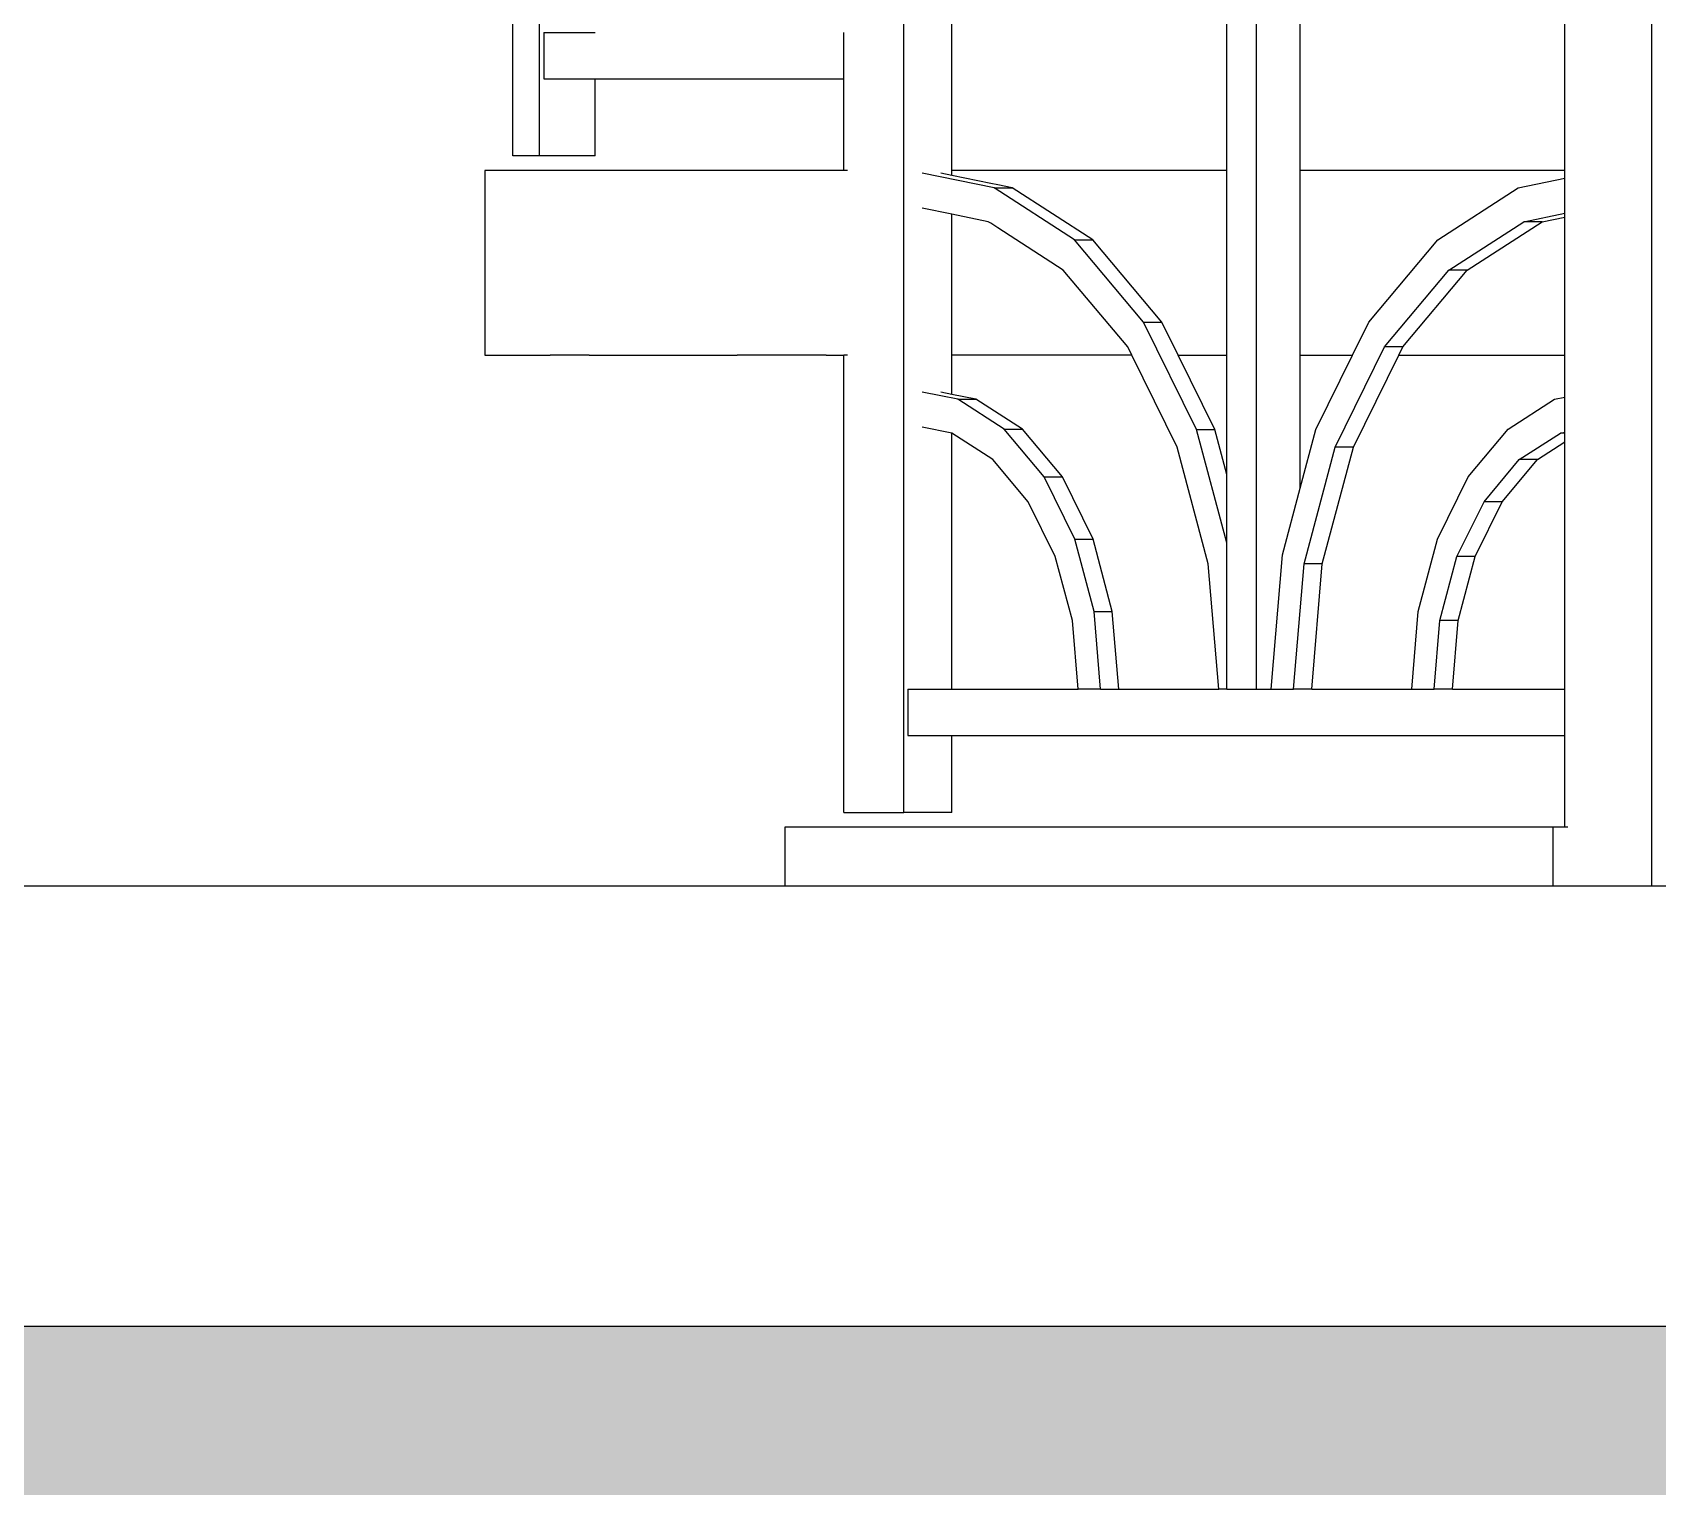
# Model space of a CAD drawing. Header units: millimetres. Extents: x 173236 to 801264, y -94969 to 615039.
# Drawn here: x 444845.4 to 445214.6, y -3010.3 to -2680.1 of the extents above; entities that cross this region are included whole.
import ezdxf

# ---------------------------------------------------------------- set-up
doc = ezdxf.new("R2010")
doc.units = ezdxf.units.MM
doc.header["$MEASUREMENT"] = 0
for name, color, linetype in [('VOX-A-ANNO-SYMB', 33, 'Continuous'), ('VOX-A-ELEV-1-NEAR', 130, 'Continuous'), ('VOX-A-STAIRS-STEPS', 140, 'Continuous'), ('VOX-A-WALL-PATT', 233, 'Continuous')]:
    doc.layers.add(name, color=color, linetype=linetype)

# ---------------------------------------------------------------- blocks, each defined once
blk = doc.blocks.new('SSS')
at = {"layer": 'VOX-A-WALL-PATT'}
for p, q in [((383261.63, -3131.71), (383261.63, -2217.67)), ((383344.41, -3280.85), (383344.41, -2355.42)), ((383514.34, -3297.44), (383514.34, -2504.56)), ((383424.52, -3252.81), (383424.52, -2964.12)), ((383255.58, -3131.71), (383255.58, -3027.8)), ((383355.3, -3135), (383355.3, -3027.8)), ((383417.76, -3135), (383417.76, -3027.8)), ((383434.44, -3135), (383434.44, -3027.8)), ((383494.58, -3135), (383494.58, -3027.8)), ((383262.64, -3103.67), (383262.64, -3114.19)), ((383262.64, -3103.67), (383274.24, -3103.67)), ((383330.77, -3114.19), (383330.77, -3103.67)), ((383262.64, -3114.19), (383274.24, -3114.19)), ((383274.24, -3131.71), (383274.24, -3114.19)), ((383274.24, -3114.19), (383330.77, -3114.19)), ((383330.77, -3135), (383330.77, -3114.19)), ((383261.63, -3131.71), (383255.58, -3131.71)), ((383274.24, -3131.71), (383261.63, -3131.71)), ((383264.06, -3135), (383249.22, -3135)), ((383249.22, -3135), (383249.22, -3176.94)), ((383272.94, -3135), (383264.06, -3135)), ((383306.51, -3135), (383272.94, -3135)), ((383325.37, -3135), (383306.51, -3135)), ((383326.73, -3135), (383325.37, -3135)), ((383330.77, -3135), (383326.73, -3135)), ((383331.61, -3135), (383330.77, -3135)), ((383364.91, -3138.95), (383348.6, -3135.61)), ((383355.3, -3136.14), (383352.79, -3135.62)), ((383364.15, -3135), (383355.3, -3135)), ((383355.3, -3136.14), (383355.3, -3135)), ((383364.15, -3137.95), (383355.3, -3136.14)), ((383365.78, -3135), (383364.15, -3135)), ((383365.78, -3138.28), (383364.15, -3137.95)), ((383417.76, -3135), (383365.78, -3135)), ((383417.76, -3176.94), (383417.76, -3135)), ((383494.58, -3135), (383434.44, -3135)), ((383434.44, -3176.94), (383434.44, -3135)), ((383483.98, -3138.95), (383494.58, -3136.78)), ((383494.58, -3136.78), (383494.58, -3135)), ((383494.58, -3144.74), (383494.58, -3136.78)), ((383383.18, -3150.73), (383364.91, -3138.95)), ((383364.91, -3138.95), (383369.04, -3138.95)), ((383369.04, -3138.95), (383365.78, -3138.28)), ((383387.32, -3150.73), (383369.04, -3138.95)), ((383465.71, -3150.73), (383483.98, -3138.95)), ((383355.3, -3144.94), (383348.6, -3143.56)), ((383355.3, -3176.94), (383355.3, -3144.94)), ((383363.59, -3146.64), (383355.3, -3144.94)), ((383485.3, -3146.64), (383494.58, -3144.74)), ((383494.58, -3145.58), (383494.58, -3144.74)), ((383364.15, -3147), (383363.59, -3146.64)), ((383365.78, -3148.05), (383364.15, -3147)), ((383380.63, -3157.62), (383365.78, -3148.05)), ((383468.26, -3157.62), (383485.3, -3146.64)), ((383472.4, -3157.62), (383489.44, -3146.64)), ((383489.44, -3146.64), (383485.3, -3146.64)), ((383489.44, -3146.64), (383494.58, -3145.58)), ((383494.58, -3176.94), (383494.58, -3145.58)), ((383398.88, -3169.46), (383383.18, -3150.73)), ((383383.18, -3150.73), (383387.32, -3150.73)), ((383403.01, -3169.46), (383387.32, -3150.73)), ((383450.02, -3169.46), (383465.71, -3150.73)), ((383395.26, -3175.09), (383380.63, -3157.62)), ((383453.63, -3175.09), (383468.26, -3157.62)), ((383457.76, -3175.09), (383472.4, -3157.62)), ((383472.4, -3157.62), (383468.26, -3157.62)), ((383410.92, -3193.87), (383398.88, -3169.46)), ((383398.88, -3169.46), (383403.01, -3169.46)), ((383406.7, -3176.94), (383403.01, -3169.46)), ((383446.33, -3176.94), (383450.02, -3169.46)), ((383249.22, -3176.94), (383264.06, -3176.94)), ((383272.94, -3176.94), (383264.06, -3176.94)), ((383272.94, -3176.94), (383306.51, -3176.94)), ((383325.37, -3176.94), (383306.51, -3176.94)), ((383326.73, -3176.94), (383325.37, -3176.94)), ((383326.73, -3176.94), (383330.77, -3176.94)), ((383330.77, -3280.85), (383330.77, -3176.94)), ((383331.61, -3176.94), (383330.77, -3176.94)), ((383364.15, -3176.94), (383355.3, -3176.94)), ((383355.3, -3185.85), (383355.3, -3176.94)), ((383365.78, -3176.94), (383364.15, -3176.94)), ((383396.18, -3176.94), (383365.78, -3176.94)), ((383396.18, -3176.94), (383395.26, -3175.09)), ((383406.49, -3197.85), (383396.18, -3176.94)), ((383406.7, -3176.94), (383417.76, -3176.94)), ((383415.05, -3193.87), (383406.7, -3176.94)), ((383417.76, -3204.07), (383417.76, -3176.94)), ((383434.44, -3176.94), (383446.33, -3176.94)), ((383434.44, -3207.17), (383434.44, -3176.94)), ((383437.98, -3193.87), (383446.33, -3176.94)), ((383442.4, -3197.85), (383453.63, -3175.09)), ((383446.54, -3197.85), (383456.85, -3176.94)), ((383457.76, -3175.09), (383453.63, -3175.09)), ((383456.85, -3176.94), (383457.76, -3175.09)), ((383456.85, -3176.94), (383494.58, -3176.94)), ((383494.58, -3186.49), (383494.58, -3176.94)), ((383352.79, -3186.18), (383348.6, -3185.32)), ((383355.3, -3185.85), (383352.79, -3185.33)), ((383360.77, -3186.97), (383355.3, -3185.85)), ((383356.64, -3186.97), (383352.79, -3186.18)), ((383367.21, -3193.78), (383356.64, -3186.97)), ((383356.64, -3186.97), (383360.77, -3186.97)), ((383371.34, -3193.78), (383360.77, -3186.97)), ((383481.68, -3193.78), (383492.25, -3186.97)), ((383492.25, -3186.97), (383494.58, -3186.49)), ((383494.58, -3194.44), (383494.58, -3186.49)), ((383355.3, -3194.65), (383348.6, -3193.27)), ((383355.3, -3252.81), (383355.3, -3194.65)), ((383364.65, -3200.67), (383355.3, -3194.65)), ((383376.28, -3204.61), (383367.21, -3193.78)), ((383367.21, -3193.78), (383371.34, -3193.78)), ((383380.42, -3204.61), (383371.34, -3193.78)), ((383417.76, -3219.59), (383410.92, -3193.87)), ((383410.92, -3193.87), (383415.05, -3193.87)), ((383417.76, -3204.07), (383415.05, -3193.87)), ((383434.44, -3207.17), (383437.98, -3193.87)), ((383472.61, -3204.61), (383481.68, -3193.78)), ((383484.24, -3200.67), (383493.57, -3194.65)), ((383488.37, -3200.67), (383494.58, -3196.67)), ((383493.57, -3194.65), (383494.58, -3194.44)), ((383494.58, -3194.65), (383493.57, -3194.65)), ((383494.58, -3194.65), (383494.58, -3194.44)), ((383494.58, -3196.67), (383494.58, -3194.65)), ((383494.58, -3252.81), (383494.58, -3196.67)), ((383372.67, -3210.23), (383364.65, -3200.67)), ((383413.55, -3224.36), (383406.49, -3197.85)), ((383435.34, -3224.36), (383442.4, -3197.85)), ((383439.48, -3224.36), (383446.54, -3197.85)), ((383446.54, -3197.85), (383442.4, -3197.85)), ((383476.22, -3210.23), (383484.24, -3200.67)), ((383480.36, -3210.23), (383488.37, -3200.67)), ((383488.37, -3200.67), (383484.24, -3200.67)), ((383417.76, -3219.59), (383417.76, -3204.07)), ((383383.25, -3218.73), (383376.28, -3204.61)), ((383376.28, -3204.61), (383380.42, -3204.61)), ((383387.38, -3218.73), (383380.42, -3204.61)), ((383430.41, -3222.3), (383434.44, -3207.17)), ((383465.65, -3218.73), (383472.61, -3204.61)), ((383378.82, -3222.71), (383372.67, -3210.23)), ((383470.07, -3222.71), (383476.22, -3210.23)), ((383474.21, -3222.71), (383480.36, -3210.23)), ((383480.36, -3210.23), (383476.22, -3210.23)), ((383387.62, -3235.17), (383383.25, -3218.73)), ((383383.25, -3218.73), (383387.38, -3218.73)), ((383391.76, -3235.17), (383387.38, -3218.73)), ((383461.27, -3235.17), (383465.65, -3218.73)), ((383382.69, -3237.23), (383378.82, -3222.71)), ((383417.76, -3252.81), (383417.76, -3219.59)), ((383427.83, -3252.81), (383430.41, -3222.3)), ((383466.21, -3237.23), (383470.07, -3222.71)), ((383474.21, -3222.71), (383470.07, -3222.71)), ((383470.34, -3237.23), (383474.21, -3222.71)), ((383415.96, -3252.81), (383413.55, -3224.36)), ((383432.94, -3252.81), (383435.34, -3224.36)), ((383439.48, -3224.36), (383435.34, -3224.36)), ((383437.07, -3252.81), (383439.48, -3224.36)), ((383384, -3252.81), (383382.69, -3237.23)), ((383389.12, -3252.81), (383387.62, -3235.17)), ((383387.62, -3235.17), (383391.76, -3235.17)), ((383393.25, -3252.81), (383391.76, -3235.17)), ((383459.78, -3252.81), (383461.27, -3235.17)), ((383464.89, -3252.81), (383466.21, -3237.23)), ((383470.34, -3237.23), (383466.21, -3237.23)), ((383469.02, -3252.81), (383470.34, -3237.23)), ((383345.33, -3252.81), (383345.33, -3263.33)), ((383345.33, -3252.81), (383355.3, -3252.81)), ((383355.3, -3252.81), (383384, -3252.81)), ((383389.12, -3252.81), (383384, -3252.81)), ((383389.12, -3252.81), (383393.25, -3252.81)), ((383393.25, -3252.81), (383415.96, -3252.81)), ((383417.76, -3252.81), (383415.96, -3252.81)), ((383417.76, -3252.81), (383424.52, -3252.81)), ((383424.52, -3252.81), (383427.83, -3252.81)), ((383427.83, -3252.81), (383432.94, -3252.81)), ((383437.07, -3252.81), (383432.94, -3252.81)), ((383437.07, -3252.81), (383459.78, -3252.81)), ((383459.78, -3252.81), (383464.89, -3252.81)), ((383469.02, -3252.81), (383464.89, -3252.81)), ((383469.02, -3252.81), (383494.58, -3252.81)), ((383494.58, -3263.33), (383494.58, -3252.81)), ((383345.33, -3263.33), (383355.3, -3263.33)), ((383355.3, -3280.85), (383355.3, -3263.33)), ((383355.3, -3263.33), (383494.58, -3263.33)), ((383494.58, -3284.14), (383494.58, -3263.33)), ((383330.77, -3280.85), (383344.41, -3280.85)), ((383355.3, -3280.85), (383344.41, -3280.85)), ((383364.75, -3284.14), (383317.38, -3284.14)), ((383317.38, -3284.14), (383317.38, -3297.44)), ((383391.65, -3284.14), (383364.75, -3284.14)), ((383454.87, -3284.14), (383391.65, -3284.14)), ((383490.39, -3284.14), (383454.87, -3284.14)), ((383491.86, -3284.14), (383490.39, -3284.14)), ((383491.86, -3284.14), (383491.86, -3297.44)), ((383494.58, -3284.14), (383491.86, -3284.14)), ((383495.26, -3284.14), (383494.58, -3284.14))]:
    blk.add_line(p, q, dxfattribs=at)

msp = doc.modelspace()

# ---------------------------------------------------------------- hatches: boundary and pattern name
at = {"layer": 'VOX-A-ANNO-SYMB', "transparency": 33554551}
h = msp.add_hatch(dxfattribs=at)
h.set_pattern_fill('AR-BRSTD', color=256, scale=25)
h.set_pattern_definition([(0, (-1054176.725, 0), (0, 66.675), []), (90, (-1054176.73, 0), (-100, 66.675), [66.675, -66.675])])
h.paths.add_polyline_path([(443234.86, -7823.82), (443234.86, -8173.82), (443234.86, -10573.82), (446437.63, -10573.82), (446437.63, -8173.82), (446437.63, -7823.82)])
h.paths.add_polyline_path([(444564.85, -10223.82), (443464.86, -10223.82), (443464.86, -8423.82), (444564.85, -8423.82)], flags=16)
h.paths.add_polyline_path([(444514.85, -10173.82), (443514.86, -10173.82), (443514.86, -8473.82), (444514.85, -8473.82)], flags=0)
h.paths.add_polyline_path([(444464.85, -10123.82), (443564.86, -10123.82), (443564.86, -8523.82), (444464.85, -8523.82)], flags=0)
h.paths.add_polyline_path([(444414.85, -10073.82), (444039.85, -10073.82), (444039.85, -8573.82), (444414.85, -8573.82)], flags=0)
h.paths.add_polyline_path([(445607.63, -8423.82), (446207.63, -8423.82), (446207.63, -10223.82), (445607.63, -10223.82)], flags=16)
h.paths.add_polyline_path([(445657.63, -8473.82), (446157.63, -8473.82), (446157.63, -10173.82), (445657.63, -10173.82)], flags=0)
h.paths.add_polyline_path([(445707.63, -8523.82), (446107.63, -8523.82), (446107.63, -10123.82), (445707.63, -10123.82)], flags=0)
h.paths.add_polyline_path([(443989.85, -10073.82), (443614.86, -10073.82), (443614.86, -8573.82), (443989.85, -8573.82)], flags=0)
h.paths.add_polyline_path([(447684.47, -10573.82), (449818.71, -10573.82), (449818.71, -7823.82), (447684.47, -7823.82), (447684.47, -8173.82)])
h.paths.add_polyline_path([(446667.66, -2973.82), (440084.73, -2973.82), (440084.73, -4173.82), (449818.71, -4173.82), (449818.71, -1873.82), (446667.66, -1873.82)])

# ---------------------------------------------------------------- linework, layer by layer
at = {"layer": 'VOX-A-ELEV-1-NEAR'}
for p, q in [((439984.73, -2873.82), (446667.66, -2873.82)), ((439984.73, -2973.82), (446667.66, -2973.82))]:
    msp.add_line(p, q, dxfattribs=at)

# ---------------------------------------------------------------- block references
at = {"layer": 'VOX-A-STAIRS-STEPS'}
msp.add_blockref('SSS', (61699, 423.62), dxfattribs=at)

doc.saveas('drawing.dxf')
